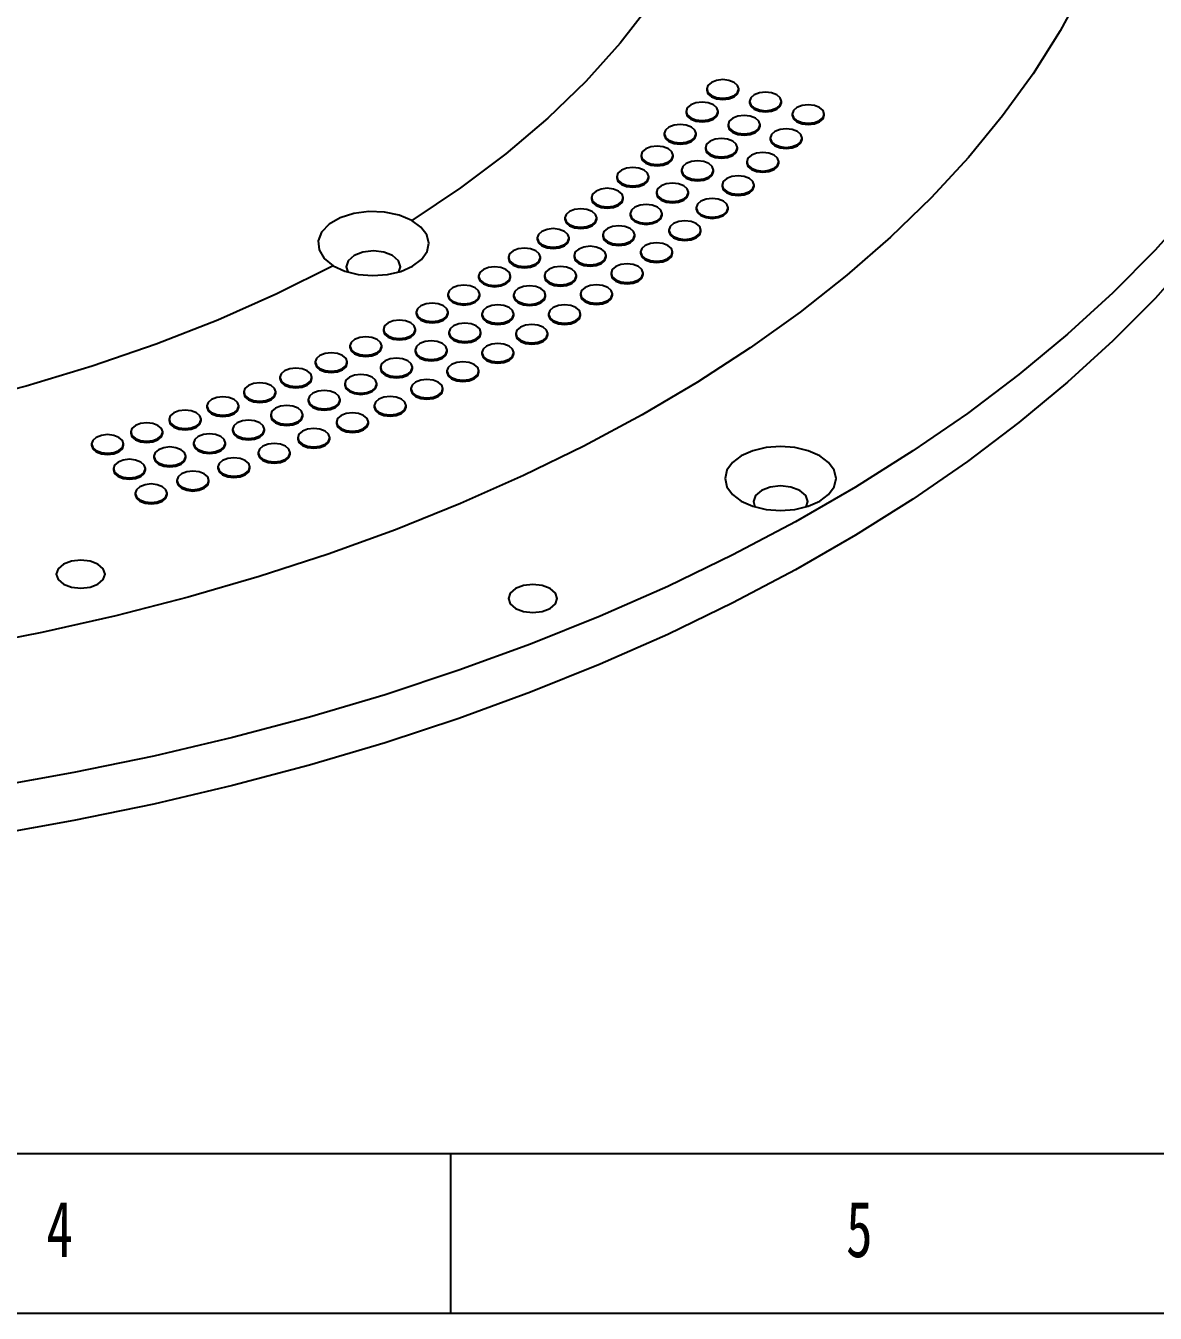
# Model space of a CAD drawing. Header units: millimetres. Extents: x 0 to 841, y 0 to 594.
# Drawn here: x 201.4 to 272, y 0 to 80.5 of the extents above; entities that cross this region are included whole.
import ezdxf

# ---------------------------------------------------------------- set-up
doc = ezdxf.new("R2010")
doc.units = ezdxf.units.MM
doc.layers.add('10', color=7, linetype='Continuous')
doc.layers.add('5', color=7, linetype='Continuous')
doc.styles.add('SLDTEXTSTYLE0', font='TXT', dxfattribs={"width": 0.7})

msp = doc.modelspace()

# ---------------------------------------------------------------- linework, layer by layer
at = {"color": 7, "linetype": 'Continuous', "lineweight": 25}
for p, q in [((244.00313, 76.57013), (244.00313, 76.48848)), ((246.00313, 76.48848), (246.00313, 76.57013)), ((246.67615, 75.78388), (246.67615, 75.70223)), ((248.67615, 75.70223), (248.67615, 75.78388)), ((242.70954, 75.15972), (242.70954, 75.07807)), ((244.70954, 75.07807), (244.70954, 75.15972)), ((249.34917, 74.99763), (249.34917, 74.91598)), ((251.34917, 74.91598), (251.34917, 74.99763)), ((245.33846, 74.32539), (245.33846, 74.24374)), ((247.33846, 74.24374), (247.33846, 74.32539)), ((241.33985, 73.77347), (241.33985, 73.69182)), ((243.33985, 73.69182), (243.33985, 73.77347)), ((247.96738, 73.49106), (247.96738, 73.40941)), ((249.96738, 73.40941), (249.96738, 73.49106)), ((243.92208, 72.89188), (243.92208, 72.81023)), ((245.92208, 72.81023), (245.92208, 72.89188)), ((239.89541, 72.41274), (239.89541, 72.33108)), ((241.89541, 72.33108), (241.89541, 72.41274)), ((246.50431, 72.01029), (246.50431, 71.92864)), ((248.50431, 71.92864), (248.50431, 72.01029)), ((238.37765, 71.07887), (238.37765, 70.99722)), ((240.37765, 70.99722), (240.37765, 71.07887)), ((242.4284, 71.48476), (242.4284, 71.40311)), ((244.4284, 71.40311), (244.4284, 71.48476)), ((240.85889, 70.10542), (240.85889, 70.02376)), ((242.85889, 70.02376), (242.85889, 70.10542)), ((244.96138, 70.55678), (244.96138, 70.47513)), ((246.96138, 70.47513), (246.96138, 70.55678)), ((236.78805, 69.77318), (236.78805, 69.69153)), ((238.78805, 69.69153), (238.78805, 69.77318)), ((235.1282, 68.49696), (235.1282, 68.41531)), ((237.1282, 68.41531), (237.1282, 68.49696)), ((239.2151, 68.75522), (239.2151, 68.67356)), ((241.2151, 68.67356), (241.2151, 68.75522)), ((243.34013, 69.13197), (243.34013, 69.05031)), ((245.34013, 69.05031), (245.34013, 69.13197)), ((241.64215, 67.73725), (241.64215, 67.6556)), ((243.64215, 67.6556), (243.64215, 67.73725)), ((233.39972, 67.25147), (233.39972, 67.16981)), ((235.39972, 67.16981), (235.39972, 67.25147)), ((237.49866, 67.43549), (237.49866, 67.35383)), ((239.49866, 67.35383), (239.49866, 67.43549)), ((231.60433, 66.03793), (231.60433, 65.95628)), ((233.60433, 65.95628), (233.60433, 66.03793)), ((235.71126, 66.14754), (235.71126, 66.06588)), ((237.71126, 66.06588), (237.71126, 66.14754)), ((239.86913, 66.37402), (239.86913, 66.29236)), ((241.86913, 66.29236), (241.86913, 66.37402)), ((229.74379, 64.85755), (229.74379, 64.7759)), ((231.74379, 64.7759), (231.74379, 64.85755)), ((233.85466, 64.89263), (233.85466, 64.81098)), ((235.85466, 64.81098), (235.85466, 64.89263)), ((238.0228, 65.04361), (238.0228, 64.96195)), ((240.0228, 64.96195), (240.0228, 65.04361)), ((227.81995, 63.71149), (227.81995, 63.62984)), ((229.81995, 63.62984), (229.81995, 63.71149)), ((231.9307, 63.67201), (231.9307, 63.59035)), ((233.9307, 63.59035), (233.9307, 63.67201)), ((236.105, 63.74733), (236.105, 63.66567)), ((238.105, 63.66567), (238.105, 63.74733)), ((225.8347, 62.60088), (225.8347, 62.51922)), ((227.8347, 62.51922), (227.8347, 62.60088)), ((229.94127, 62.48688), (229.94127, 62.40522)), ((231.94127, 62.40522), (231.94127, 62.48688)), ((234.11761, 62.48647), (234.11761, 62.40481)), ((236.11761, 62.40481), (236.11761, 62.48647)), ((223.79, 61.52682), (223.79, 61.44516)), ((225.79, 61.44516), (225.79, 61.52682)), ((227.88834, 61.33841), (227.88834, 61.25675)), ((229.88834, 61.25675), (229.88834, 61.33841)), ((232.06259, 61.26227), (232.06259, 61.18061)), ((234.06259, 61.18061), (234.06259, 61.26227)), ((221.68787, 60.49036), (221.68787, 60.4087)), ((223.68787, 60.4087), (223.68787, 60.49036)), ((225.77393, 60.22773), (225.77393, 60.14607)), ((227.77393, 60.14607), (227.77393, 60.22773)), ((229.94198, 60.07593), (229.94198, 59.99428)), ((231.94198, 59.99428), (231.94198, 60.07593)), ((219.53038, 59.49253), (219.53038, 59.41088)), ((221.53038, 59.41088), (221.53038, 59.49253)), ((223.60014, 59.15593), (223.60014, 59.07428)), ((225.60014, 59.07428), (225.60014, 59.15593)), ((227.75787, 58.92864), (227.75787, 58.84698)), ((229.75787, 58.84698), (229.75787, 58.92864)), ((217.31966, 58.53432), (217.31966, 58.45266)), ((219.31966, 58.45266), (219.31966, 58.53432)), ((221.3691, 58.12409), (221.3691, 58.04244)), ((223.3691, 58.04244), (223.3691, 58.12409)), ((215.05789, 57.61666), (215.05789, 57.53501)), ((217.05789, 57.53501), (217.05789, 57.61666)), ((225.51241, 57.82151), (225.51241, 57.73986)), ((227.51241, 57.73986), (227.51241, 57.82151)), ((212.74731, 56.74047), (212.74731, 56.65882)), ((214.74731, 56.65882), (214.74731, 56.74047)), ((219.08301, 57.13321), (219.08301, 57.05156)), ((221.08301, 57.05156), (221.08301, 57.13321)), ((223.20782, 56.75565), (223.20782, 56.674)), ((225.20782, 56.674), (225.20782, 56.75565)), ((210.3902, 55.90662), (210.3902, 55.82496)), ((212.3902, 55.82496), (212.3902, 55.90662)), ((216.74414, 56.18427), (216.74414, 56.10262)), ((218.74414, 56.10262), (218.74414, 56.18427)), ((220.84637, 55.7321), (220.84637, 55.65045)), ((222.84637, 55.65045), (222.84637, 55.7321)), ((207.98888, 55.11591), (207.98888, 55.03426)), ((209.98888, 55.03426), (209.98888, 55.11591)), ((214.35479, 55.27821), (214.35479, 55.19656)), ((216.35479, 55.19656), (216.35479, 55.27821)), ((218.43039, 54.75188), (218.43039, 54.67023)), ((220.43039, 54.67023), (220.43039, 54.75188)), ((205.54572, 54.36914), (205.54572, 54.28749)), ((207.54572, 54.28749), (207.54572, 54.36914)), ((211.91732, 54.41593), (211.91732, 54.33428)), ((213.91732, 54.33428), (213.91732, 54.41593)), ((209.43414, 53.59827), (209.43414, 53.51661)), ((211.43414, 53.51661), (211.43414, 53.59827)), ((215.96227, 53.81595), (215.96227, 53.7343)), ((217.96227, 53.7343), (217.96227, 53.81595)), ((206.90769, 52.82604), (206.90769, 52.74438)), ((208.90769, 52.74438), (208.90769, 52.82604)), ((213.44445, 52.92524), (213.44445, 52.84359)), ((215.44445, 52.84359), (215.44445, 52.92524)), ((210.8794, 52.08063), (210.8794, 51.99897)), ((212.8794, 51.99897), (212.8794, 52.08063)), ((208.26966, 51.28294), (208.26966, 51.20128)), ((210.26966, 51.20128), (210.26966, 51.28294))]:
    msp.add_line(p, q, dxfattribs=at)
at = {"color": 7, "linetype": 'Continuous', "lineweight": 25, "flags": 128}
for points in [[(246.5193, 97.54908), (246.18202, 94.86773), (245.57505, 92.20227), (244.70044, 89.5617), (243.56116, 86.95499), (242.16107, 84.39097), (240.50492, 81.87832), (238.59831, 79.42556), (236.4477, 77.04099), (234.06039, 74.73271), (231.44447, 72.50853), (228.60879, 70.376), (225.56297, 68.34232)], [(267.57626, 82.9434), (266.10496, 80.20896), (264.41162, 77.51768), (262.50001, 74.87557), (260.37439, 72.28852), (258.03952, 69.7623), (255.5006, 67.30256), (252.76329, 64.91477), (249.8337, 62.60428), (246.71838, 60.37623), (243.42427, 58.23559), (239.95872, 56.18715), (236.32947, 54.23547), (232.54462, 52.38492), (228.6126, 50.6396), (224.54219, 49.00343), (220.34249, 47.48006), (216.02284, 46.07287), (211.59291, 44.78502), (207.06257, 43.61938), (202.44192, 42.57854), (197.74129, 41.66483)], [(245.71024, 76.97833), (245.38581, 77.10347), (245.00313, 77.14742), (244.62045, 77.10347), (244.29602, 76.97833), (244.07925, 76.79105), (244.00313, 76.57013), (244.07925, 76.34921), (244.29602, 76.16193), (244.62045, 76.03679), (245.00313, 75.99284), (245.38581, 76.03679), (245.71024, 76.16193), (245.92701, 76.34921), (246.00313, 76.57013), (245.92701, 76.79105), (245.71024, 76.97833)], [(244.41665, 75.56793), (244.09223, 75.69307), (243.70954, 75.73701), (243.32686, 75.69307), (243.00244, 75.56793), (242.78566, 75.38064), (242.70954, 75.15972), (242.78566, 74.93881), (243.00244, 74.75152), (243.32686, 74.62638), (243.70954, 74.58244), (244.09223, 74.62638), (244.41665, 74.75152), (244.63342, 74.93881), (244.70954, 75.15972), (244.63342, 75.38064), (244.41665, 75.56793)], [(244.00313, 76.48848), (244.07925, 76.26756), (244.29602, 76.08027), (244.62045, 75.95513), (245.00313, 75.91119), (245.38581, 75.95513), (245.71024, 76.08027), (245.92701, 76.26756), (246.00313, 76.48848)], [(248.38326, 76.19209), (248.05883, 76.31723), (247.67615, 76.36117), (247.29347, 76.31723), (246.96904, 76.19209), (246.75227, 76.0048), (246.67615, 75.78388), (246.75227, 75.56296), (246.96904, 75.37568), (247.29347, 75.25054), (247.67615, 75.20659), (248.05883, 75.25054), (248.38326, 75.37568), (248.60003, 75.56296), (248.67615, 75.78388), (248.60003, 76.0048), (248.38326, 76.19209)], [(246.67615, 75.70223), (246.75227, 75.48131), (246.96904, 75.29402), (247.29347, 75.16888), (247.67615, 75.12494), (248.05883, 75.16888), (248.38326, 75.29402), (248.60003, 75.48131), (248.67615, 75.70223)], [(242.70954, 75.07807), (242.78566, 74.85715), (243.00244, 74.66987), (243.32686, 74.54473), (243.70954, 74.50078), (244.09223, 74.54473), (244.41665, 74.66987), (244.63342, 74.85715), (244.70954, 75.07807)], [(247.04557, 74.7336), (246.72115, 74.85874), (246.33846, 74.90268), (245.95578, 74.85874), (245.63136, 74.7336), (245.41458, 74.54631), (245.33846, 74.32539), (245.41458, 74.10447), (245.63136, 73.91719), (245.95578, 73.79205), (246.33846, 73.74811), (246.72115, 73.79205), (247.04557, 73.91719), (247.26234, 74.10447), (247.33846, 74.32539), (247.26234, 74.54631), (247.04557, 74.7336)], [(251.05628, 75.40584), (250.73185, 75.53098), (250.34917, 75.57492), (249.96648, 75.53098), (249.64206, 75.40584), (249.42529, 75.21855), (249.34917, 74.99763), (249.42529, 74.77671), (249.64206, 74.58943), (249.96648, 74.46429), (250.34917, 74.42034), (250.73185, 74.46429), (251.05628, 74.58943), (251.27305, 74.77671), (251.34917, 74.99763), (251.27305, 75.21855), (251.05628, 75.40584)], [(249.34917, 74.91598), (249.42529, 74.69506), (249.64206, 74.50777), (249.96648, 74.38263), (250.34917, 74.33869), (250.73185, 74.38263), (251.05628, 74.50777), (251.27305, 74.69506), (251.34917, 74.91598)], [(243.04696, 74.18168), (242.72254, 74.30682), (242.33985, 74.35076), (241.95717, 74.30682), (241.63275, 74.18168), (241.41597, 73.99439), (241.33985, 73.77347), (241.41597, 73.55255), (241.63275, 73.36527), (241.95717, 73.24013), (242.33985, 73.19618), (242.72254, 73.24013), (243.04696, 73.36527), (243.26373, 73.55255), (243.33985, 73.77347), (243.26373, 73.99439), (243.04696, 74.18168)], [(245.33846, 74.24374), (245.41458, 74.02282), (245.63136, 73.83554), (245.95578, 73.71039), (246.33846, 73.66645), (246.72115, 73.71039), (247.04557, 73.83554), (247.26234, 74.02282), (247.33846, 74.24374)], [(241.33985, 73.69182), (241.41597, 73.4709), (241.63275, 73.28361), (241.95717, 73.15847), (242.33985, 73.11453), (242.72254, 73.15847), (243.04696, 73.28361), (243.26373, 73.4709), (243.33985, 73.69182), (243.33985, 73.69182)], [(245.62919, 73.30009), (245.30476, 73.42523), (244.92208, 73.46917), (244.5394, 73.42523), (244.21497, 73.30009), (243.9982, 73.1128), (243.92208, 72.89188), (243.9982, 72.67096), (244.21497, 72.48368), (244.5394, 72.35854), (244.92208, 72.31459), (245.30476, 72.35854), (245.62919, 72.48368), (245.84596, 72.67096), (245.92208, 72.89188), (245.84596, 73.1128), (245.62919, 73.30009)], [(249.67449, 73.89927), (249.35007, 74.02441), (248.96738, 74.06835), (248.5847, 74.02441), (248.26028, 73.89927), (248.0435, 73.71198), (247.96738, 73.49106), (248.0435, 73.27014), (248.26028, 73.08286), (248.5847, 72.95772), (248.96738, 72.91377), (249.35007, 72.95772), (249.67449, 73.08286), (249.89126, 73.27014), (249.96738, 73.49106), (249.89126, 73.71198), (249.67449, 73.89927)], [(247.96738, 73.40941), (248.0435, 73.18849), (248.26028, 73.0012), (248.5847, 72.87606), (248.96738, 72.83212), (249.35007, 72.87606), (249.67449, 73.0012), (249.89126, 73.18849), (249.96738, 73.40941)], [(241.60252, 72.82094), (241.2781, 72.94608), (240.89541, 72.99003), (240.51273, 72.94608), (240.18831, 72.82094), (239.97153, 72.63366), (239.89541, 72.41274), (239.97153, 72.19182), (240.18831, 72.00453), (240.51273, 71.87939), (240.89541, 71.83545), (241.2781, 71.87939), (241.60252, 72.00453), (241.81929, 72.19182), (241.89541, 72.41274), (241.81929, 72.63366), (241.60252, 72.82094)], [(243.92208, 72.81023), (243.9982, 72.58931), (244.21497, 72.40202), (244.5394, 72.27688), (244.92208, 72.23294), (245.30476, 72.27688), (245.62919, 72.40202), (245.84596, 72.58931), (245.92208, 72.81023)], [(248.21141, 72.4185), (247.88699, 72.54364), (247.50431, 72.58758), (247.12162, 72.54364), (246.7972, 72.4185), (246.58043, 72.23121), (246.50431, 72.01029), (246.58043, 71.78937), (246.7972, 71.60209), (247.12162, 71.47695), (247.50431, 71.433), (247.88699, 71.47695), (248.21141, 71.60209), (248.42819, 71.78937), (248.50431, 72.01029), (248.42819, 72.23121), (248.21141, 72.4185)], [(239.89541, 72.33108), (239.97153, 72.11017), (240.18831, 71.92288), (240.51273, 71.79774), (240.89541, 71.7538), (241.2781, 71.79774), (241.60252, 71.92288), (241.81929, 72.11017), (241.89541, 72.33108)], [(244.1355, 71.89296), (243.81108, 72.0181), (243.4284, 72.06205), (243.04571, 72.0181), (242.72129, 71.89296), (242.50452, 71.70568), (242.4284, 71.48476), (242.50452, 71.26384), (242.72129, 71.07656), (243.04571, 70.95142), (243.4284, 70.90747), (243.81108, 70.95142), (244.1355, 71.07656), (244.35228, 71.26384), (244.4284, 71.48476), (244.35228, 71.70568), (244.1355, 71.89296)], [(246.50431, 71.92864), (246.58043, 71.70772), (246.7972, 71.52043), (247.12162, 71.39529), (247.50431, 71.35135), (247.88699, 71.39529), (248.21141, 71.52043), (248.42819, 71.70772), (248.50431, 71.92864)], [(240.08475, 71.48707), (239.76033, 71.61221), (239.37765, 71.65616), (238.99496, 71.61221), (238.67054, 71.48707), (238.45377, 71.29979), (238.37765, 71.07887), (238.45377, 70.85795), (238.67054, 70.67067), (238.99496, 70.54553), (239.37765, 70.50158), (239.76033, 70.54553), (240.08475, 70.67067), (240.30153, 70.85795), (240.37765, 71.07887), (240.30153, 71.29979), (240.08475, 71.48707)], [(238.37765, 70.99722), (238.45377, 70.7763), (238.67054, 70.58901), (238.99496, 70.46387), (239.37765, 70.41993), (239.76033, 70.46387), (240.08475, 70.58901), (240.30153, 70.7763), (240.37765, 70.99722)], [(242.4284, 71.40311), (242.50452, 71.18219), (242.72129, 70.9949), (243.04571, 70.86976), (243.4284, 70.82582), (243.81108, 70.86976), (244.1355, 70.9949), (244.35228, 71.18219), (244.4284, 71.40311)], [(246.66849, 70.96499), (246.34406, 71.09013), (245.96138, 71.13407), (245.5787, 71.09013), (245.25427, 70.96499), (245.0375, 70.7777), (244.96138, 70.55678), (245.0375, 70.33586), (245.25427, 70.14858), (245.5787, 70.02344), (245.96138, 69.97949), (246.34406, 70.02344), (246.66849, 70.14858), (246.88526, 70.33586), (246.96138, 70.55678), (246.88526, 70.7777), (246.66849, 70.96499)], [(238.49516, 70.18138), (238.17073, 70.30652), (237.78805, 70.35047), (237.40537, 70.30652), (237.08094, 70.18138), (236.86417, 69.9941), (236.78805, 69.77318), (236.86417, 69.55226), (237.08094, 69.36498), (237.40537, 69.23984), (237.78805, 69.19589), (238.17073, 69.23984), (238.49516, 69.36498), (238.71193, 69.55226), (238.78805, 69.77318), (238.71193, 69.9941), (238.49516, 70.18138)], [(242.56599, 70.51362), (242.24157, 70.63876), (241.85889, 70.68271), (241.4762, 70.63876), (241.15178, 70.51362), (240.93501, 70.32634), (240.85889, 70.10542), (240.93501, 69.8845), (241.15178, 69.69721), (241.4762, 69.57207), (241.85889, 69.52813), (242.24157, 69.57207), (242.56599, 69.69721), (242.78277, 69.8845), (242.85889, 70.10542), (242.78277, 70.32634), (242.56599, 70.51362)], [(244.96138, 70.47513), (245.0375, 70.25421), (245.25427, 70.06692), (245.5787, 69.94178), (245.96138, 69.89784), (246.34406, 69.94178), (246.66849, 70.06692), (246.88526, 70.25421), (246.96138, 70.47513)], [(236.78805, 69.69153), (236.86417, 69.47061), (237.08094, 69.28332), (237.40537, 69.15818), (237.78805, 69.11424), (238.17073, 69.15818), (238.49516, 69.28332), (238.71193, 69.47061), (238.78805, 69.69153)], [(240.92221, 69.16342), (240.59778, 69.28856), (240.2151, 69.3325), (239.83242, 69.28856), (239.50799, 69.16342), (239.29122, 68.97614), (239.2151, 68.75522), (239.29122, 68.5343), (239.50799, 68.34701), (239.83242, 68.22187), (240.2151, 68.17793), (240.59778, 68.22187), (240.92221, 68.34701), (241.13898, 68.5343), (241.2151, 68.75522), (241.13898, 68.97614), (240.92221, 69.16342)], [(240.85889, 70.02376), (240.93501, 69.80285), (241.15178, 69.61556), (241.4762, 69.49042), (241.85889, 69.44648), (242.24157, 69.49042), (242.56599, 69.61556), (242.78277, 69.80285), (242.85889, 70.02376), (242.85889, 70.02376)], [(245.04724, 69.54017), (244.72281, 69.66531), (244.34013, 69.70925), (243.95745, 69.66531), (243.63302, 69.54017), (243.41625, 69.35289), (243.34013, 69.13197), (243.41625, 68.91105), (243.63302, 68.72376), (243.95745, 68.59862), (244.34013, 68.55468), (244.72281, 68.59862), (245.04724, 68.72376), (245.26401, 68.91105), (245.34013, 69.13197), (245.26401, 69.35289), (245.04724, 69.54017)], [(274.46277, 69.19915), (272.03149, 66.4744), (269.39381, 63.8144), (266.5549, 61.22437), (263.52031, 58.70936), (260.29598, 56.2743), (256.88823, 53.92396), (253.30372, 51.66293), (249.54948, 49.49565), (245.63285, 47.42636), (241.5615, 45.45911), (237.3434, 43.59775), (232.9868, 41.84592), (228.50023, 40.20705), (223.89249, 38.68435), (219.17258, 37.2808), (214.34974, 35.99915), (209.43343, 34.84191), (204.43325, 33.81134), (199.359, 32.90946)], [(225.56297, 68.34232), (224.77179, 68.67038), (223.85383, 68.85857), (222.88144, 68.89205), (221.93125, 68.76818), (221.07813, 68.49673), (220.38933, 68.09909), (219.91911, 67.6066), (219.70455, 67.05807), (219.76254, 66.49672), (220.08852, 65.96679), (220.6568, 65.51005)], [(236.8353, 68.90516), (236.51088, 69.0303), (236.1282, 69.07425), (235.74551, 69.0303), (235.42109, 68.90516), (235.20432, 68.71788), (235.1282, 68.49696), (235.20432, 68.27604), (235.42109, 68.08876), (235.74551, 67.96362), (236.1282, 67.91967), (236.51088, 67.96362), (236.8353, 68.08876), (237.05208, 68.27604), (237.1282, 68.49696), (237.05208, 68.71788), (236.8353, 68.90516)], [(239.2151, 68.67356), (239.29122, 68.45264), (239.50799, 68.26536), (239.83242, 68.14022), (240.2151, 68.09628), (240.59778, 68.14022), (240.92221, 68.26536), (241.13898, 68.45264), (241.2151, 68.67356)], [(243.34013, 69.05031), (243.41625, 68.82939), (243.63302, 68.64211), (243.95745, 68.51697), (244.34013, 68.47303), (244.72281, 68.51697), (245.04724, 68.64211), (245.26401, 68.82939), (245.34013, 69.05031)], [(220.6568, 65.51005), (221.37407, 65.17904), (222.21663, 64.96824), (223.12547, 64.8924), (224.03694, 64.95684), (224.88722, 65.15705), (225.61676, 65.479), (226.17446, 65.90015), (226.52127, 66.39101), (226.63289, 66.91719), (226.50152, 67.44185), (226.13636, 67.92825), (225.56297, 68.34232)], [(235.10683, 67.65967), (234.7824, 67.78481), (234.39972, 67.82876), (234.01704, 67.78481), (233.69261, 67.65967), (233.47584, 67.47239), (233.39972, 67.25147), (233.47584, 67.03055), (233.69261, 66.84326), (234.01704, 66.71812), (234.39972, 66.67418), (234.7824, 66.71812), (235.10683, 66.84326), (235.3236, 67.03055), (235.39972, 67.25147), (235.3236, 67.47239), (235.10683, 67.65967)], [(235.1282, 68.41531), (235.20432, 68.19439), (235.42109, 68.0071), (235.74551, 67.88196), (236.1282, 67.83802), (236.51088, 67.88196), (236.8353, 68.0071), (237.05208, 68.19439), (237.1282, 68.41531), (237.1282, 68.41531)], [(239.20577, 67.84369), (238.88134, 67.96883), (238.49866, 68.01278), (238.11598, 67.96883), (237.79155, 67.84369), (237.57478, 67.65641), (237.49866, 67.43549), (237.57478, 67.21457), (237.79155, 67.02728), (238.11598, 66.90214), (238.49866, 66.8582), (238.88134, 66.90214), (239.20577, 67.02728), (239.42254, 67.21457), (239.49866, 67.43549), (239.42254, 67.65641), (239.20577, 67.84369)], [(243.34926, 68.14546), (243.02484, 68.2706), (242.64215, 68.31454), (242.25947, 68.2706), (241.93505, 68.14546), (241.71827, 67.95817), (241.64215, 67.73725), (241.71827, 67.51634), (241.93505, 67.32905), (242.25947, 67.20391), (242.64215, 67.15997), (243.02484, 67.20391), (243.34926, 67.32905), (243.56603, 67.51634), (243.64215, 67.73725), (243.56603, 67.95817), (243.34926, 68.14546)], [(241.64215, 67.6556), (241.71827, 67.43468), (241.93505, 67.2474), (242.25947, 67.12226), (242.64215, 67.07831), (243.02484, 67.12226), (243.34926, 67.2474), (243.56603, 67.43468), (243.64215, 67.6556), (243.64215, 67.6556)], [(233.39972, 67.16981), (233.47584, 66.94889), (233.69261, 66.76161), (234.01704, 66.63647), (234.39972, 66.59253), (234.7824, 66.63647), (235.10683, 66.76161), (235.3236, 66.94889), (235.39972, 67.16981)], [(237.49866, 67.35383), (237.57478, 67.13292), (237.79155, 66.94563), (238.11598, 66.82049), (238.49866, 66.77655), (238.88134, 66.82049), (239.20577, 66.94563), (239.42254, 67.13292), (239.49866, 67.35383)], [(241.57623, 66.78222), (241.25181, 66.90736), (240.86913, 66.95131), (240.48644, 66.90736), (240.16202, 66.78222), (239.94525, 66.59494), (239.86913, 66.37402), (239.94525, 66.1531), (240.16202, 65.96581), (240.48644, 65.84067), (240.86913, 65.79673), (241.25181, 65.84067), (241.57623, 65.96581), (241.79301, 66.1531), (241.86913, 66.37402), (241.79301, 66.59494), (241.57623, 66.78222)], [(274.46277, 66.19428), (272.03149, 63.46953), (269.39381, 60.80953), (266.5549, 58.2195), (263.52031, 55.70449), (260.29598, 53.26943), (256.88823, 50.91909), (253.30372, 48.65806), (249.54948, 46.49078), (245.63285, 44.42149), (241.5615, 42.45424), (237.3434, 40.59288), (232.9868, 38.84104), (228.50023, 37.20218), (223.89249, 35.67948), (219.17258, 34.27593), (214.34974, 32.99428), (209.43343, 31.83704), (204.43325, 30.80647), (199.359, 29.90459)], [(224.76262, 65.11779), (224.8631, 65.45019), (224.73369, 65.82575), (224.36518, 66.14414), (223.81366, 66.35688), (223.1631, 66.43158), (222.51254, 66.35688), (221.96102, 66.14414), (221.5925, 65.82575), (221.4631, 65.45019), (221.56358, 65.11779)], [(233.31144, 66.44614), (232.98701, 66.57128), (232.60433, 66.61522), (232.22165, 66.57128), (231.89722, 66.44614), (231.68045, 66.25885), (231.60433, 66.03793), (231.68045, 65.81701), (231.89722, 65.62973), (232.22165, 65.50459), (232.60433, 65.46064), (232.98701, 65.50459), (233.31144, 65.62973), (233.52821, 65.81701), (233.60433, 66.03793), (233.52821, 66.25885), (233.31144, 66.44614)], [(237.41837, 66.55574), (237.09394, 66.68088), (236.71126, 66.72482), (236.32858, 66.68088), (236.00415, 66.55574), (235.78738, 66.36845), (235.71126, 66.14754), (235.78738, 65.92662), (236.00415, 65.73933), (236.32858, 65.61419), (236.71126, 65.57025), (237.09394, 65.61419), (237.41837, 65.73933), (237.63514, 65.92662), (237.71126, 66.14754), (237.63514, 66.36845), (237.41837, 66.55574)], [(235.71126, 66.06588), (235.78738, 65.84496), (236.00415, 65.65768), (236.32858, 65.53254), (236.71126, 65.48859), (237.09394, 65.53254), (237.41837, 65.65768), (237.63514, 65.84496), (237.71126, 66.06588)], [(239.86913, 66.29236), (239.94525, 66.07145), (240.16202, 65.88416), (240.48644, 65.75902), (240.86913, 65.71508), (241.25181, 65.75902), (241.57623, 65.88416), (241.79301, 66.07145), (241.86913, 66.29236)], [(220.6568, 65.51005), (217.13399, 63.75174), (213.43993, 62.11474), (209.58712, 60.60459), (205.58863, 59.22643), (201.458, 57.98491), (197.20923, 56.88425), (192.85672, 55.92817), (188.41522, 55.11992), (183.89977, 54.46222), (179.32569, 53.95732), (174.70846, 53.60693), (170.06374, 53.41222)], [(231.4509, 65.26575), (231.12648, 65.3909), (230.74379, 65.43484), (230.36111, 65.3909), (230.03669, 65.26575), (229.81991, 65.07847), (229.74379, 64.85755), (229.81991, 64.63663), (230.03669, 64.44935), (230.36111, 64.32421), (230.74379, 64.28026), (231.12648, 64.32421), (231.4509, 64.44935), (231.66767, 64.63663), (231.74379, 64.85755), (231.66767, 65.07847), (231.4509, 65.26575)], [(231.60433, 65.95628), (231.68045, 65.73536), (231.89722, 65.54807), (232.22165, 65.42293), (232.60433, 65.37899), (232.98701, 65.42293), (233.31144, 65.54807), (233.52821, 65.73536), (233.60433, 65.95628)], [(235.56177, 65.30083), (235.23735, 65.42597), (234.85466, 65.46992), (234.47198, 65.42597), (234.14756, 65.30083), (233.93078, 65.11355), (233.85466, 64.89263), (233.93078, 64.67171), (234.14756, 64.48443), (234.47198, 64.35929), (234.85466, 64.31534), (235.23735, 64.35929), (235.56177, 64.48443), (235.77854, 64.67171), (235.85466, 64.89263), (235.77854, 65.11355), (235.56177, 65.30083)], [(239.72991, 65.45181), (239.40548, 65.57695), (239.0228, 65.62089), (238.64012, 65.57695), (238.31569, 65.45181), (238.09892, 65.26452), (238.0228, 65.04361), (238.09892, 64.82269), (238.31569, 64.6354), (238.64012, 64.51026), (239.0228, 64.46632), (239.40548, 64.51026), (239.72991, 64.6354), (239.94668, 64.82269), (240.0228, 65.04361), (239.94668, 65.26452), (239.72991, 65.45181)], [(229.74379, 64.7759), (229.81991, 64.55498), (230.03669, 64.36769), (230.36111, 64.24255), (230.74379, 64.19861), (231.12648, 64.24255), (231.4509, 64.36769), (231.66767, 64.55498), (231.74379, 64.7759)], [(233.85466, 64.81098), (233.93078, 64.59006), (234.14756, 64.40277), (234.47198, 64.27763), (234.85466, 64.23369), (235.23735, 64.27763), (235.56177, 64.40277), (235.77854, 64.59006), (235.85466, 64.81098)], [(238.0228, 64.96195), (238.09892, 64.74103), (238.31569, 64.55375), (238.64012, 64.42861), (239.0228, 64.38466), (239.40548, 64.42861), (239.72991, 64.55375), (239.94668, 64.74103), (240.0228, 64.96195), (240.0228, 64.96195)], [(229.52706, 64.11969), (229.20264, 64.24483), (228.81995, 64.28878), (228.43727, 64.24483), (228.11284, 64.11969), (227.89607, 63.93241), (227.81995, 63.71149), (227.89607, 63.49057), (228.11284, 63.30329), (228.43727, 63.17815), (228.81995, 63.1342), (229.20264, 63.17815), (229.52706, 63.30329), (229.74383, 63.49057), (229.81995, 63.71149), (229.74383, 63.93241), (229.52706, 64.11969)], [(227.81995, 63.62984), (227.89607, 63.40892), (228.11284, 63.22163), (228.43727, 63.09649), (228.81995, 63.05255), (229.20264, 63.09649), (229.52706, 63.22163), (229.74383, 63.40892), (229.81995, 63.62984)], [(233.63781, 64.08021), (233.31338, 64.20535), (232.9307, 64.2493), (232.54802, 64.20535), (232.22359, 64.08021), (232.00682, 63.89293), (231.9307, 63.67201), (232.00682, 63.45109), (232.22359, 63.2638), (232.54802, 63.13866), (232.9307, 63.09472), (233.31338, 63.13866), (233.63781, 63.2638), (233.85458, 63.45109), (233.9307, 63.67201), (233.85458, 63.89293), (233.63781, 64.08021)], [(237.8121, 64.15553), (237.48768, 64.28067), (237.105, 64.32462), (236.72231, 64.28067), (236.39789, 64.15553), (236.18112, 63.96825), (236.105, 63.74733), (236.18112, 63.52641), (236.39789, 63.33912), (236.72231, 63.21398), (237.105, 63.17004), (237.48768, 63.21398), (237.8121, 63.33912), (238.02888, 63.52641), (238.105, 63.74733), (238.02888, 63.96825), (237.8121, 64.15553)], [(236.105, 63.66567), (236.18112, 63.44476), (236.39789, 63.25747), (236.72231, 63.13233), (237.105, 63.08839), (237.48768, 63.13233), (237.8121, 63.25747), (238.02888, 63.44476), (238.105, 63.66567)], [(227.54181, 63.00908), (227.21738, 63.13422), (226.8347, 63.17817), (226.45202, 63.13422), (226.12759, 63.00908), (225.91082, 62.8218), (225.8347, 62.60088), (225.91082, 62.37996), (226.12759, 62.19267), (226.45202, 62.06753), (226.8347, 62.02359), (227.21738, 62.06753), (227.54181, 62.19267), (227.75858, 62.37996), (227.8347, 62.60088), (227.75858, 62.8218), (227.54181, 63.00908)], [(231.64838, 62.89508), (231.32396, 63.02022), (230.94127, 63.06417), (230.55859, 63.02022), (230.23417, 62.89508), (230.01739, 62.7078), (229.94127, 62.48688), (230.01739, 62.26596), (230.23417, 62.07867), (230.55859, 61.95353), (230.94127, 61.90959), (231.32396, 61.95353), (231.64838, 62.07867), (231.86515, 62.26596), (231.94127, 62.48688), (231.86515, 62.7078), (231.64838, 62.89508)], [(231.9307, 63.59035), (232.00682, 63.36944), (232.22359, 63.18215), (232.54802, 63.05701), (232.9307, 63.01307), (233.31338, 63.05701), (233.63781, 63.18215), (233.85458, 63.36944), (233.9307, 63.59035)], [(235.82471, 62.89467), (235.50029, 63.01981), (235.11761, 63.06375), (234.73492, 63.01981), (234.4105, 62.89467), (234.19373, 62.70739), (234.11761, 62.48647), (234.19373, 62.26555), (234.4105, 62.07826), (234.73492, 61.95312), (235.11761, 61.90918), (235.50029, 61.95312), (235.82471, 62.07826), (236.04149, 62.26555), (236.11761, 62.48647), (236.04149, 62.70739), (235.82471, 62.89467)], [(225.49711, 61.93502), (225.17268, 62.06016), (224.79, 62.1041), (224.40732, 62.06016), (224.08289, 61.93502), (223.86612, 61.74773), (223.79, 61.52682), (223.86612, 61.3059), (224.08289, 61.11861), (224.40732, 60.99347), (224.79, 60.94953), (225.17268, 60.99347), (225.49711, 61.11861), (225.71388, 61.3059), (225.79, 61.52682), (225.71388, 61.74773), (225.49711, 61.93502)], [(225.8347, 62.51922), (225.91082, 62.29831), (226.12759, 62.11102), (226.45202, 61.98588), (226.8347, 61.94194), (227.21738, 61.98588), (227.54181, 62.11102), (227.75858, 62.29831), (227.8347, 62.51922)], [(229.94127, 62.40522), (230.01739, 62.1843), (230.23417, 61.99702), (230.55859, 61.87188), (230.94127, 61.82794), (231.32396, 61.87188), (231.64838, 61.99702), (231.86515, 62.1843), (231.94127, 62.40522)], [(234.11761, 62.40481), (234.19373, 62.18389), (234.4105, 61.99661), (234.73492, 61.87147), (235.11761, 61.82753), (235.50029, 61.87147), (235.82471, 61.99661), (236.04149, 62.18389), (236.11761, 62.40481)], [(223.79, 61.44516), (223.86612, 61.22424), (224.08289, 61.03696), (224.40732, 60.91182), (224.79, 60.86787), (225.17268, 60.91182), (225.49711, 61.03696), (225.71388, 61.22424), (225.79, 61.44516), (225.79, 61.44516)], [(229.59545, 61.74661), (229.27103, 61.87175), (228.88834, 61.91569), (228.50566, 61.87175), (228.18123, 61.74661), (227.96446, 61.55932), (227.88834, 61.33841), (227.96446, 61.11749), (228.18123, 60.9302), (228.50566, 60.80506), (228.88834, 60.76112), (229.27103, 60.80506), (229.59545, 60.9302), (229.81222, 61.11749), (229.88834, 61.33841), (229.81222, 61.55932), (229.59545, 61.74661)], [(227.88834, 61.25675), (227.96446, 61.03583), (228.18123, 60.84855), (228.50566, 60.72341), (228.88834, 60.67946), (229.27103, 60.72341), (229.59545, 60.84855), (229.81222, 61.03583), (229.88834, 61.25675), (229.88834, 61.25675)], [(233.7697, 61.67047), (233.44528, 61.79561), (233.06259, 61.83955), (232.67991, 61.79561), (232.35549, 61.67047), (232.13871, 61.48318), (232.06259, 61.26227), (232.13871, 61.04135), (232.35549, 60.85406), (232.67991, 60.72892), (233.06259, 60.68498), (233.44528, 60.72892), (233.7697, 60.85406), (233.98647, 61.04135), (234.06259, 61.26227), (233.98647, 61.48318), (233.7697, 61.67047)], [(223.39497, 60.89856), (223.07055, 61.0237), (222.68787, 61.06765), (222.30518, 61.0237), (221.98076, 60.89856), (221.76399, 60.71128), (221.68787, 60.49036), (221.76399, 60.26944), (221.98076, 60.08215), (222.30518, 59.95701), (222.68787, 59.91307), (223.07055, 59.95701), (223.39497, 60.08215), (223.61175, 60.26944), (223.68787, 60.49036), (223.61175, 60.71128), (223.39497, 60.89856)], [(221.68787, 60.4087), (221.76399, 60.18779), (221.98076, 60.0005), (222.30518, 59.87536), (222.68787, 59.83142), (223.07055, 59.87536), (223.39497, 60.0005), (223.61175, 60.18779), (223.68787, 60.4087)], [(227.48104, 60.63593), (227.15662, 60.76107), (226.77393, 60.80501), (226.39125, 60.76107), (226.06683, 60.63593), (225.85006, 60.44864), (225.77393, 60.22773), (225.85006, 60.00681), (226.06683, 59.81952), (226.39125, 59.69438), (226.77393, 59.65044), (227.15662, 59.69438), (227.48104, 59.81952), (227.69781, 60.00681), (227.77393, 60.22773), (227.69781, 60.44864), (227.48104, 60.63593)], [(231.64909, 60.48414), (231.32467, 60.60928), (230.94198, 60.65322), (230.5593, 60.60928), (230.23488, 60.48414), (230.0181, 60.29685), (229.94198, 60.07593), (230.0181, 59.85501), (230.23488, 59.66773), (230.5593, 59.54259), (230.94198, 59.49864), (231.32467, 59.54259), (231.64909, 59.66773), (231.86586, 59.85501), (231.94198, 60.07593), (231.86586, 60.29685), (231.64909, 60.48414)], [(232.06259, 61.18061), (232.13871, 60.95969), (232.35549, 60.77241), (232.67991, 60.64727), (233.06259, 60.60332), (233.44528, 60.64727), (233.7697, 60.77241), (233.98647, 60.95969), (234.06259, 61.18061)], [(221.23748, 59.90073), (220.91306, 60.02587), (220.53038, 60.06982), (220.14769, 60.02587), (219.82327, 59.90073), (219.6065, 59.71345), (219.53038, 59.49253), (219.6065, 59.27161), (219.82327, 59.08433), (220.14769, 58.95919), (220.53038, 58.91524), (220.91306, 58.95919), (221.23748, 59.08433), (221.45426, 59.27161), (221.53038, 59.49253), (221.45426, 59.71345), (221.23748, 59.90073)], [(225.30724, 59.56414), (224.98282, 59.68928), (224.60014, 59.73322), (224.21745, 59.68928), (223.89303, 59.56414), (223.67626, 59.37685), (223.60014, 59.15593), (223.67626, 58.93502), (223.89303, 58.74773), (224.21745, 58.62259), (224.60014, 58.57865), (224.98282, 58.62259), (225.30724, 58.74773), (225.52402, 58.93502), (225.60014, 59.15593), (225.52402, 59.37685), (225.30724, 59.56414)], [(225.77393, 60.14607), (225.85006, 59.92515), (226.06683, 59.73787), (226.39125, 59.61273), (226.77393, 59.56878), (227.15662, 59.61273), (227.48104, 59.73787), (227.69781, 59.92515), (227.77393, 60.14607)], [(229.94198, 59.99428), (230.0181, 59.77336), (230.23488, 59.58607), (230.5593, 59.46093), (230.94198, 59.41699), (231.32467, 59.46093), (231.64909, 59.58607), (231.86586, 59.77336), (231.94198, 59.99428)], [(219.02676, 58.94252), (218.70234, 59.06766), (218.31966, 59.1116), (217.93697, 59.06766), (217.61255, 58.94252), (217.39578, 58.75523), (217.31966, 58.53432), (217.39578, 58.3134), (217.61255, 58.12611), (217.93697, 58.00097), (218.31966, 57.95703), (218.70234, 58.00097), (219.02676, 58.12611), (219.24354, 58.3134), (219.31966, 58.53432), (219.24354, 58.75523), (219.02676, 58.94252)], [(219.53038, 59.41088), (219.6065, 59.18996), (219.82327, 59.00267), (220.14769, 58.87753), (220.53038, 58.83359), (220.91306, 58.87753), (221.23748, 59.00267), (221.45426, 59.18996), (221.53038, 59.41088)], [(223.60014, 59.07428), (223.67626, 58.85336), (223.89303, 58.66608), (224.21745, 58.54094), (224.60014, 58.49699), (224.98282, 58.54094), (225.30724, 58.66608), (225.52402, 58.85336), (225.60014, 59.07428)], [(229.46498, 59.33684), (229.14055, 59.46198), (228.75787, 59.50592), (228.37519, 59.46198), (228.05076, 59.33684), (227.83399, 59.14955), (227.75787, 58.92864), (227.83399, 58.70772), (228.05076, 58.52043), (228.37519, 58.39529), (228.75787, 58.35135), (229.14055, 58.39529), (229.46498, 58.52043), (229.68175, 58.70772), (229.75787, 58.92864), (229.68175, 59.14955), (229.46498, 59.33684)], [(227.75787, 58.84698), (227.83399, 58.62606), (228.05076, 58.43878), (228.37519, 58.31364), (228.75787, 58.26969), (229.14055, 58.31364), (229.46498, 58.43878), (229.68175, 58.62606), (229.75787, 58.84698)], [(216.765, 58.02487), (216.44058, 58.15001), (216.05789, 58.19395), (215.67521, 58.15001), (215.35079, 58.02487), (215.13401, 57.83758), (215.05789, 57.61666), (215.13401, 57.39574), (215.35079, 57.20846), (215.67521, 57.08332), (216.05789, 57.03938), (216.44058, 57.08332), (216.765, 57.20846), (216.98177, 57.39574), (217.05789, 57.61666), (216.98177, 57.83758), (216.765, 58.02487)], [(217.31966, 58.45266), (217.39578, 58.23174), (217.61255, 58.04446), (217.93697, 57.91932), (218.31966, 57.87537), (218.70234, 57.91932), (219.02676, 58.04446), (219.24354, 58.23174), (219.31966, 58.45266)], [(223.0762, 58.53229), (222.75178, 58.65743), (222.3691, 58.70138), (221.98641, 58.65743), (221.66199, 58.53229), (221.44522, 58.34501), (221.3691, 58.12409), (221.44522, 57.90317), (221.66199, 57.71589), (221.98641, 57.59075), (222.3691, 57.5468), (222.75178, 57.59075), (223.0762, 57.71589), (223.29298, 57.90317), (223.3691, 58.12409), (223.29298, 58.34501), (223.0762, 58.53229)], [(221.3691, 58.04244), (221.44522, 57.82152), (221.66199, 57.63423), (221.98641, 57.50909), (222.3691, 57.46515), (222.75178, 57.50909), (223.0762, 57.63423), (223.29298, 57.82152), (223.3691, 58.04244)], [(227.21952, 58.22971), (226.89509, 58.35486), (226.51241, 58.3988), (226.12973, 58.35486), (225.8053, 58.22971), (225.58853, 58.04243), (225.51241, 57.82151), (225.58853, 57.60059), (225.8053, 57.41331), (226.12973, 57.28817), (226.51241, 57.24422), (226.89509, 57.28817), (227.21952, 57.41331), (227.43629, 57.60059), (227.51241, 57.82151), (227.43629, 58.04243), (227.21952, 58.22971)], [(214.45442, 57.14868), (214.13, 57.27382), (213.74731, 57.31776), (213.36463, 57.27382), (213.04021, 57.14868), (212.82343, 56.96139), (212.74731, 56.74047), (212.82343, 56.51956), (213.04021, 56.33227), (213.36463, 56.20713), (213.74731, 56.16319), (214.13, 56.20713), (214.45442, 56.33227), (214.67119, 56.51956), (214.74731, 56.74047), (214.67119, 56.96139), (214.45442, 57.14868)], [(215.05789, 57.53501), (215.13401, 57.31409), (215.35079, 57.1268), (215.67521, 57.00166), (216.05789, 56.95772), (216.44058, 57.00166), (216.765, 57.1268), (216.98177, 57.31409), (217.05789, 57.53501)], [(220.79012, 57.54141), (220.4657, 57.66655), (220.08301, 57.7105), (219.70033, 57.66655), (219.37591, 57.54141), (219.15913, 57.35413), (219.08301, 57.13321), (219.15913, 56.91229), (219.37591, 56.72501), (219.70033, 56.59987), (220.08301, 56.55592), (220.4657, 56.59987), (220.79012, 56.72501), (221.00689, 56.91229), (221.08301, 57.13321), (221.00689, 57.35413), (220.79012, 57.54141)], [(224.91492, 57.16385), (224.5905, 57.28899), (224.20782, 57.33294), (223.82513, 57.28899), (223.50071, 57.16385), (223.28394, 56.97657), (223.20782, 56.75565), (223.28394, 56.53473), (223.50071, 56.34745), (223.82513, 56.22231), (224.20782, 56.17836), (224.5905, 56.22231), (224.91492, 56.34745), (225.1317, 56.53473), (225.20782, 56.75565), (225.1317, 56.97657), (224.91492, 57.16385)], [(225.51241, 57.73986), (225.58853, 57.51894), (225.8053, 57.33165), (226.12973, 57.20651), (226.51241, 57.16257), (226.89509, 57.20651), (227.21952, 57.33165), (227.43629, 57.51894), (227.51241, 57.73986)], [(212.09731, 56.31482), (211.77288, 56.43996), (211.3902, 56.4839), (211.00752, 56.43996), (210.68309, 56.31482), (210.46632, 56.12754), (210.3902, 55.90662), (210.46632, 55.6857), (210.68309, 55.49841), (211.00752, 55.37327), (211.3902, 55.32933), (211.77288, 55.37327), (212.09731, 55.49841), (212.31408, 55.6857), (212.3902, 55.90662), (212.31408, 56.12754), (212.09731, 56.31482)], [(212.74731, 56.65882), (212.82343, 56.4379), (213.04021, 56.25062), (213.36463, 56.12548), (213.74731, 56.08153), (214.13, 56.12548), (214.45442, 56.25062), (214.67119, 56.4379), (214.74731, 56.65882)], [(218.45125, 56.59248), (218.12683, 56.71762), (217.74414, 56.76156), (217.36146, 56.71762), (217.03704, 56.59248), (216.82026, 56.40519), (216.74414, 56.18427), (216.82026, 55.96335), (217.03704, 55.77607), (217.36146, 55.65093), (217.74414, 55.60698), (218.12683, 55.65093), (218.45125, 55.77607), (218.66802, 55.96335), (218.74414, 56.18427), (218.66802, 56.40519), (218.45125, 56.59248)], [(219.08301, 57.05156), (219.15913, 56.83064), (219.37591, 56.64335), (219.70033, 56.51821), (220.08301, 56.47427), (220.4657, 56.51821), (220.79012, 56.64335), (221.00689, 56.83064), (221.08301, 57.05156)], [(223.20782, 56.674), (223.28394, 56.45308), (223.50071, 56.26579), (223.82513, 56.14065), (224.20782, 56.09671), (224.5905, 56.14065), (224.91492, 56.26579), (225.1317, 56.45308), (225.20782, 56.674), (225.20782, 56.674)], [(209.69599, 55.52412), (209.37156, 55.64926), (208.98888, 55.6932), (208.60619, 55.64926), (208.28177, 55.52412), (208.065, 55.33683), (207.98888, 55.11591), (208.065, 54.89499), (208.28177, 54.70771), (208.60619, 54.58257), (208.98888, 54.53862), (209.37156, 54.58257), (209.69599, 54.70771), (209.91276, 54.89499), (209.98888, 55.11591), (209.91276, 55.33683), (209.69599, 55.52412)], [(210.3902, 55.82496), (210.46632, 55.60404), (210.68309, 55.41676), (211.00752, 55.29162), (211.3902, 55.24767), (211.77288, 55.29162), (212.09731, 55.41676), (212.31408, 55.60404), (212.3902, 55.82496)], [(216.0619, 55.68642), (215.73748, 55.81156), (215.35479, 55.8555), (214.97211, 55.81156), (214.64769, 55.68642), (214.43091, 55.49913), (214.35479, 55.27821), (214.43091, 55.0573), (214.64769, 54.87001), (214.97211, 54.74487), (215.35479, 54.70093), (215.73748, 54.74487), (216.0619, 54.87001), (216.27867, 55.0573), (216.35479, 55.27821), (216.27867, 55.49913), (216.0619, 55.68642)], [(216.74414, 56.10262), (216.82026, 55.8817), (217.03704, 55.69441), (217.36146, 55.56927), (217.74414, 55.52533), (218.12683, 55.56927), (218.45125, 55.69441), (218.66802, 55.8817), (218.74414, 56.10262)], [(222.55348, 56.14031), (222.22905, 56.26545), (221.84637, 56.30939), (221.46369, 56.26545), (221.13926, 56.14031), (220.92249, 55.95302), (220.84637, 55.7321), (220.92249, 55.51118), (221.13926, 55.3239), (221.46369, 55.19876), (221.84637, 55.15482), (222.22905, 55.19876), (222.55348, 55.3239), (222.77025, 55.51118), (222.84637, 55.7321), (222.77025, 55.95302), (222.55348, 56.14031)], [(220.84637, 55.65045), (220.92249, 55.42953), (221.13926, 55.24224), (221.46369, 55.1171), (221.84637, 55.07316), (222.22905, 55.1171), (222.55348, 55.24224), (222.77025, 55.42953), (222.84637, 55.65045)], [(207.25283, 54.77734), (206.9284, 54.90248), (206.54572, 54.94643), (206.16304, 54.90248), (205.83861, 54.77734), (205.62184, 54.59006), (205.54572, 54.36914), (205.62184, 54.14822), (205.83861, 53.96094), (206.16304, 53.8358), (206.54572, 53.79185), (206.9284, 53.8358), (207.25283, 53.96094), (207.4696, 54.14822), (207.54572, 54.36914), (207.4696, 54.59006), (207.25283, 54.77734)], [(207.98888, 55.03426), (208.065, 54.81334), (208.28177, 54.62605), (208.60619, 54.50091), (208.98888, 54.45697), (209.37156, 54.50091), (209.69599, 54.62605), (209.91276, 54.81334), (209.98888, 55.03426), (209.98888, 55.03426)], [(213.62443, 54.82413), (213.30001, 54.94927), (212.91732, 54.99322), (212.53464, 54.94927), (212.21022, 54.82413), (211.99344, 54.63685), (211.91732, 54.41593), (211.99344, 54.19501), (212.21022, 54.00773), (212.53464, 53.88258), (212.91732, 53.83864), (213.30001, 53.88258), (213.62443, 54.00773), (213.8412, 54.19501), (213.91732, 54.41593), (213.8412, 54.63685), (213.62443, 54.82413)], [(214.35479, 55.19656), (214.43091, 54.97564), (214.64769, 54.78836), (214.97211, 54.66322), (215.35479, 54.61927), (215.73748, 54.66322), (216.0619, 54.78836), (216.27867, 54.97564), (216.35479, 55.19656)], [(220.1375, 55.16009), (219.81308, 55.28523), (219.43039, 55.32917), (219.04771, 55.28523), (218.72329, 55.16009), (218.50651, 54.9728), (218.43039, 54.75188), (218.50651, 54.53096), (218.72329, 54.34368), (219.04771, 54.21854), (219.43039, 54.17459), (219.81308, 54.21854), (220.1375, 54.34368), (220.35427, 54.53096), (220.43039, 54.75188), (220.35427, 54.9728), (220.1375, 55.16009)], [(205.54572, 54.28749), (205.62184, 54.06657), (205.83861, 53.87928), (206.16304, 53.75414), (206.54572, 53.7102), (206.9284, 53.75414), (207.25283, 53.87928), (207.4696, 54.06657), (207.54572, 54.28749)], [(211.14125, 54.00647), (210.81682, 54.13161), (210.43414, 54.17556), (210.05146, 54.13161), (209.72703, 54.00647), (209.51026, 53.81919), (209.43414, 53.59827), (209.51026, 53.37735), (209.72703, 53.19006), (210.05146, 53.06492), (210.43414, 53.02098), (210.81682, 53.06492), (211.14125, 53.19006), (211.35802, 53.37735), (211.43414, 53.59827), (211.35802, 53.81919), (211.14125, 54.00647)], [(211.91732, 54.33428), (211.99344, 54.11336), (212.21022, 53.92607), (212.53464, 53.80093), (212.91732, 53.75699), (213.30001, 53.80093), (213.62443, 53.92607), (213.8412, 54.11336), (213.91732, 54.33428)], [(217.66938, 54.22416), (217.34496, 54.3493), (216.96227, 54.39324), (216.57959, 54.3493), (216.25517, 54.22416), (216.03839, 54.03687), (215.96227, 53.81595), (216.03839, 53.59504), (216.25517, 53.40775), (216.57959, 53.28261), (216.96227, 53.23867), (217.34496, 53.28261), (217.66938, 53.40775), (217.88615, 53.59504), (217.96227, 53.81595), (217.88615, 54.03687), (217.66938, 54.22416)], [(218.43039, 54.67023), (218.50651, 54.44931), (218.72329, 54.26202), (219.04771, 54.13688), (219.43039, 54.09294), (219.81308, 54.13688), (220.1375, 54.26202), (220.35427, 54.44931), (220.43039, 54.67023)], [(246.16528, 50.78365), (246.88394, 50.46531), (247.72084, 50.26519), (248.61894, 50.19693), (249.51704, 50.26519), (250.35394, 50.46531), (251.0726, 50.78365), (251.62405, 51.19853), (251.9707, 51.68166), (252.08894, 52.20012), (251.9707, 52.71859), (251.62405, 53.20172), (251.0726, 53.61659), (250.35394, 53.93493), (249.51704, 54.13505), (248.61894, 54.20331), (247.72084, 54.13505), (246.88394, 53.93493), (246.16528, 53.61659), (245.61383, 53.20172), (245.26718, 52.71859), (245.14894, 52.20012), (245.26718, 51.68166), (245.61383, 51.19853), (246.16528, 50.78365)], [(208.6148, 53.23424), (208.29037, 53.35938), (207.90769, 53.40333), (207.52501, 53.35938), (207.20058, 53.23424), (206.98381, 53.04696), (206.90769, 52.82604), (206.98381, 52.60512), (207.20058, 52.41783), (207.52501, 52.29269), (207.90769, 52.24875), (208.29037, 52.29269), (208.6148, 52.41783), (208.83157, 52.60512), (208.90769, 52.82604), (208.83157, 53.04696), (208.6148, 53.23424)], [(209.43414, 53.51661), (209.51026, 53.2957), (209.72703, 53.10841), (210.05146, 52.98327), (210.43414, 52.93933), (210.81682, 52.98327), (211.14125, 53.10841), (211.35802, 53.2957), (211.43414, 53.51661), (211.43414, 53.51661)], [(215.15155, 53.33345), (214.82713, 53.45859), (214.44445, 53.50253), (214.06176, 53.45859), (213.73734, 53.33345), (213.52057, 53.14616), (213.44445, 52.92524), (213.52057, 52.70432), (213.73734, 52.51704), (214.06176, 52.3919), (214.44445, 52.34795), (214.82713, 52.3919), (215.15155, 52.51704), (215.36833, 52.70432), (215.44445, 52.92524), (215.36833, 53.14616), (215.15155, 53.33345)], [(215.96227, 53.7343), (216.03839, 53.51338), (216.25517, 53.3261), (216.57959, 53.20096), (216.96227, 53.15701), (217.34496, 53.20096), (217.66938, 53.3261), (217.88615, 53.51338), (217.96227, 53.7343), (217.96227, 53.7343)], [(206.90769, 52.74438), (206.98381, 52.52347), (207.20058, 52.33618), (207.52501, 52.21104), (207.90769, 52.1671), (208.29037, 52.21104), (208.6148, 52.33618), (208.83157, 52.52347), (208.90769, 52.74438)], [(212.58651, 52.48883), (212.26208, 52.61397), (211.8794, 52.65791), (211.49672, 52.61397), (211.17229, 52.48883), (210.95552, 52.30154), (210.8794, 52.08063), (210.95552, 51.85971), (211.17229, 51.67242), (211.49672, 51.54728), (211.8794, 51.50334), (212.26208, 51.54728), (212.58651, 51.67242), (212.80328, 51.85971), (212.8794, 52.08063), (212.80328, 52.30154), (212.58651, 52.48883)], [(213.44445, 52.84359), (213.52057, 52.62267), (213.73734, 52.43538), (214.06176, 52.31024), (214.44445, 52.2663), (214.82713, 52.31024), (215.15155, 52.43538), (215.36833, 52.62267), (215.44445, 52.84359)], [(209.97677, 51.69114), (209.65235, 51.81628), (209.26966, 51.86023), (208.88698, 51.81628), (208.56256, 51.69114), (208.34578, 51.50386), (208.26966, 51.28294), (208.34578, 51.06202), (208.56256, 50.87473), (208.88698, 50.74959), (209.26966, 50.70565), (209.65235, 50.74959), (209.97677, 50.87473), (210.19354, 51.06202), (210.26966, 51.28294), (210.19354, 51.50386), (209.97677, 51.69114)], [(210.8794, 51.99897), (210.95552, 51.77805), (211.17229, 51.59077), (211.49672, 51.46563), (211.8794, 51.42168), (212.26208, 51.46563), (212.58651, 51.59077), (212.80328, 51.77805), (212.8794, 51.99897), (212.8794, 51.99897)], [(250.21846, 50.42245), (250.31894, 50.75484), (250.18954, 51.13041), (249.82102, 51.44879), (249.2695, 51.66153), (248.61894, 51.73623), (247.96838, 51.66153), (247.41686, 51.44879), (247.04835, 51.13041), (246.91894, 50.75484), (247.01942, 50.42245)], [(208.26966, 51.20128), (208.34578, 50.98036), (208.56256, 50.79308), (208.88698, 50.66794), (209.26966, 50.624), (209.65235, 50.66794), (209.97677, 50.79308), (210.19354, 50.98036), (210.26966, 51.20128)], [(203.78456, 45.59485), (204.27931, 45.40401), (204.8629, 45.337), (205.44649, 45.40401), (205.94124, 45.59485), (206.27181, 45.88046), (206.3879, 46.21736), (206.27181, 46.55426), (205.94124, 46.83987), (205.44649, 47.03071), (204.8629, 47.09773), (204.27931, 47.03071), (203.78456, 46.83987), (203.45398, 46.55426), (203.3379, 46.21736), (203.45398, 45.88046), (203.78456, 45.59485)], [(232.05108, 44.07446), (232.54583, 43.88362), (233.12942, 43.81661), (233.71301, 43.88362), (234.20776, 44.07446), (234.53834, 44.36007), (234.65442, 44.69697), (234.53834, 45.03387), (234.20776, 45.31948), (233.71301, 45.51032), (233.12942, 45.57733), (232.54583, 45.51032), (232.05108, 45.31948), (231.72051, 45.03387), (231.60442, 44.69697), (231.72051, 44.36007), (232.05108, 44.07446)]]:
    msp.add_lwpolyline(points, dxfattribs=at)
at = {"layer": '5', "color": 7, "lineweight": 25}
msp.add_line((0, 10), (831, 10), dxfattribs=at)
at = {"layer": '5'}
msp.add_line((228, 0), (228, 10), dxfattribs=at)
at = {"layer": '5', "color": 7}
msp.add_line((0, 0), (841, 0), dxfattribs=at)

# ---------------------------------------------------------------- texts
at = {"layer": '10', "char_height": 3.5, "attachment_point": 2, "style": 'SLDTEXTSTYLE0'}
for s, insert in [('4', (203.54444, 7.01174)), ('5', (253.54444, 7.01174))]:
    msp.add_mtext(s, dxfattribs=dict(at, insert=insert))

doc.saveas('drawing.dxf')
